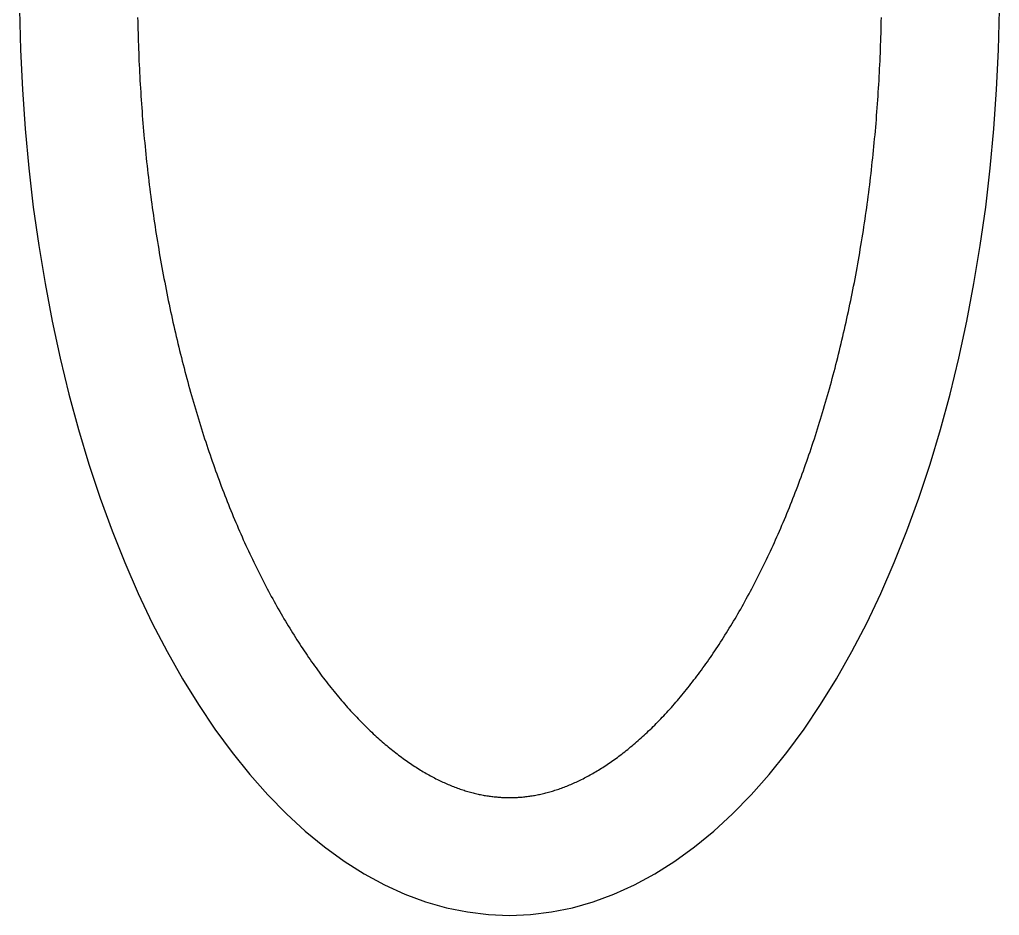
# Model space of a CAD drawing. Extents: x 73.6 to 81.5, y 22.6 to 37.
# Drawn here: x 73.64 to 81.54, y 22.58 to 29.81 of the extents above; entities that cross this region are included whole.
import ezdxf

# ---------------------------------------------------------------- set-up
doc = ezdxf.new("R2010")
doc.units = 0
doc.layers.get('0').update_dxf_attribs({"linetype": 'CONTINUOUS'})

msp = doc.modelspace()

# ---------------------------------------------------------------- linework, layer by layer
at = {"color": 0}
for p, q in [((73.6434, 29.8834), (73.651, 29.5624)), ((81.5336, 29.5624), (81.5412, 29.8834)), ((74.5951, 29.8211), (74.5957, 29.7894)), ((74.5957, 29.7894), (74.5963, 29.7577)), ((80.5885, 29.7573), (80.5891, 29.789)), ((80.5891, 29.789), (80.5898, 29.8207)), ((74.5963, 29.7577), (74.5971, 29.726)), ((74.5971, 29.726), (74.5979, 29.6943)), ((80.5868, 29.6939), (80.5877, 29.7256)), ((80.5877, 29.7256), (80.5885, 29.7573)), ((74.5979, 29.6943), (74.5988, 29.6626)), ((74.5988, 29.6626), (74.5998, 29.6309)), ((74.5998, 29.6309), (74.6009, 29.5992)), ((80.5839, 29.5988), (80.5849, 29.6305)), ((80.5849, 29.6305), (80.5859, 29.6622)), ((80.5859, 29.6622), (80.5868, 29.6939)), ((73.651, 29.5624), (73.6659, 29.2424)), ((74.6009, 29.5992), (74.602, 29.5676)), ((74.602, 29.5676), (74.6032, 29.5359)), ((80.5815, 29.5355), (80.5827, 29.5672)), ((80.5827, 29.5672), (80.5839, 29.5988)), ((81.5187, 29.2424), (81.5336, 29.5624)), ((74.6032, 29.5359), (74.6045, 29.5043)), ((74.6045, 29.5043), (74.6058, 29.4726)), ((74.6058, 29.4726), (74.6072, 29.441)), ((80.5774, 29.4406), (80.5789, 29.4722)), ((80.5789, 29.4722), (80.5802, 29.5039)), ((80.5802, 29.5039), (80.5815, 29.5355)), ((74.6072, 29.441), (74.6088, 29.4094)), ((74.6088, 29.4094), (74.6103, 29.3778)), ((80.5743, 29.3775), (80.5759, 29.409)), ((80.5759, 29.409), (80.5774, 29.4406)), ((74.6103, 29.3778), (74.612, 29.3463)), ((74.612, 29.3463), (74.6137, 29.3147)), ((74.6137, 29.3147), (74.6155, 29.2832)), ((80.5691, 29.2828), (80.5709, 29.3143)), ((80.5709, 29.3143), (80.5726, 29.3459)), ((80.5726, 29.3459), (80.5743, 29.3775)), ((73.6659, 29.2424), (73.688, 28.9239)), ((74.6155, 29.2832), (74.6174, 29.2517)), ((74.6174, 29.2517), (74.6194, 29.2202)), ((80.5652, 29.2198), (80.5672, 29.2513)), ((80.5672, 29.2513), (80.5691, 29.2828)), ((81.4965, 28.9239), (81.5187, 29.2424)), ((74.6194, 29.2202), (74.6214, 29.1887)), ((74.6214, 29.1887), (74.6235, 29.1573)), ((74.6235, 29.1573), (74.6257, 29.1258)), ((80.5588, 29.1254), (80.561, 29.1569)), ((80.561, 29.1569), (80.5632, 29.1883)), ((80.5632, 29.1883), (80.5652, 29.2198)), ((74.6257, 29.1258), (74.6279, 29.0944)), ((74.6279, 29.0944), (74.6303, 29.063)), ((80.5542, 29.0627), (80.5566, 29.094)), ((80.5566, 29.094), (80.5588, 29.1254)), ((74.6303, 29.063), (74.6327, 29.0317)), ((74.6327, 29.0317), (74.6352, 29.0004)), ((74.6352, 29.0004), (74.6377, 28.969)), ((80.5467, 28.9686), (80.5493, 29)), ((80.5493, 29), (80.5518, 29.0313)), ((80.5518, 29.0313), (80.5542, 29.0627)), ((73.688, 28.9239), (73.7174, 28.6075)), ((74.6377, 28.969), (74.6404, 28.9378)), ((74.6404, 28.9378), (74.6431, 28.9065)), ((74.6431, 28.9065), (74.6459, 28.8753)), ((80.5386, 28.8749), (80.5414, 28.9061)), ((80.5414, 28.9061), (80.5441, 28.9374)), ((80.5441, 28.9374), (80.5467, 28.9686)), ((81.4671, 28.6075), (81.4965, 28.9239)), ((74.6459, 28.8753), (74.6487, 28.8441)), ((74.6487, 28.8441), (74.6517, 28.8129)), ((80.5328, 28.8125), (80.5357, 28.8437)), ((80.5357, 28.8437), (80.5386, 28.8749)), ((74.6517, 28.8129), (74.6547, 28.7817)), ((74.6547, 28.7817), (74.6578, 28.7506)), ((74.6578, 28.7506), (74.6609, 28.7196)), ((80.5235, 28.7192), (80.5267, 28.7502)), ((80.5267, 28.7502), (80.5298, 28.7813)), ((80.5298, 28.7813), (80.5328, 28.8125)), ((74.6609, 28.7196), (74.6642, 28.6885)), ((74.6642, 28.6885), (74.6675, 28.6575)), ((80.5169, 28.6571), (80.5203, 28.6881)), ((80.5203, 28.6881), (80.5235, 28.7192)), ((73.7174, 28.6075), (73.7539, 28.2937)), ((74.6675, 28.6575), (74.6709, 28.6265)), ((74.6709, 28.6265), (74.6743, 28.5956)), ((74.6743, 28.5956), (74.6779, 28.5646)), ((80.5066, 28.5642), (80.5101, 28.5952)), ((80.5101, 28.5952), (80.5136, 28.6261)), ((80.5136, 28.6261), (80.5169, 28.6571)), ((81.4306, 28.2937), (81.4671, 28.6075)), ((74.6779, 28.5646), (74.6815, 28.5338)), ((74.6815, 28.5338), (74.6852, 28.5029)), ((80.4993, 28.5025), (80.5029, 28.5334)), ((80.5029, 28.5334), (80.5066, 28.5642)), ((74.6852, 28.5029), (74.689, 28.4721)), ((74.689, 28.4721), (74.6928, 28.4414)), ((74.6928, 28.4414), (74.6967, 28.4106)), ((80.4877, 28.4102), (80.4917, 28.441)), ((80.4917, 28.441), (80.4955, 28.4717)), ((80.4955, 28.4717), (80.4993, 28.5025)), ((74.6967, 28.4106), (74.7007, 28.38)), ((74.7007, 28.38), (74.7048, 28.3493)), ((80.4797, 28.3489), (80.4838, 28.3795)), ((80.4838, 28.3795), (80.4877, 28.4102)), ((73.7539, 28.2937), (73.7976, 27.9832)), ((74.7048, 28.3493), (74.7089, 28.3187)), ((74.7089, 28.3187), (74.7132, 28.2881)), ((74.7132, 28.2881), (74.7174, 28.2576)), ((80.4671, 28.2572), (80.4714, 28.2877)), ((80.4714, 28.2877), (80.4756, 28.3183)), ((80.4756, 28.3183), (80.4797, 28.3489)), ((81.387, 27.9832), (81.4306, 28.2937)), ((74.7174, 28.2576), (74.7218, 28.2272)), ((74.7218, 28.2272), (74.7263, 28.1967)), ((74.7263, 28.1967), (74.7308, 28.1664)), ((80.4538, 28.1659), (80.4583, 28.1963)), ((80.4583, 28.1963), (80.4627, 28.2267)), ((80.4627, 28.2267), (80.4671, 28.2572)), ((74.7308, 28.1664), (74.7354, 28.136)), ((74.7354, 28.136), (74.74, 28.1057)), ((80.4446, 28.1053), (80.4492, 28.1356)), ((80.4492, 28.1356), (80.4538, 28.1659)), ((74.74, 28.1057), (74.7448, 28.0755)), ((74.7448, 28.0755), (74.7496, 28.0453)), ((74.7496, 28.0453), (74.7544, 28.0152)), ((80.4302, 28.0147), (80.435, 28.0449)), ((80.435, 28.0449), (80.4398, 28.0751)), ((80.4398, 28.0751), (80.4446, 28.1053)), ((73.7976, 27.9832), (73.8482, 27.6766)), ((74.7544, 28.0152), (74.7594, 27.9851)), ((74.7594, 27.9851), (74.7644, 27.955)), ((80.4202, 27.9546), (80.4252, 27.9846)), ((80.4252, 27.9846), (80.4302, 28.0147)), ((81.3364, 27.6766), (81.387, 27.9832)), ((74.7644, 27.955), (74.7695, 27.925)), ((74.7695, 27.925), (74.7747, 27.8951)), ((74.7747, 27.8951), (74.7799, 27.8652)), ((80.4048, 27.8647), (80.41, 27.8946)), ((80.41, 27.8946), (80.4151, 27.9246)), ((80.4151, 27.9246), (80.4202, 27.9546)), ((74.7799, 27.8652), (74.7852, 27.8354)), ((74.7852, 27.8354), (74.7906, 27.8056)), ((74.7906, 27.8056), (74.7961, 27.7759)), ((80.3886, 27.7754), (80.3941, 27.8051)), ((80.3941, 27.8051), (80.3995, 27.8349)), ((80.3995, 27.8349), (80.4048, 27.8647)), ((74.7961, 27.7759), (74.8016, 27.7462)), ((74.8016, 27.7462), (74.8072, 27.7166)), ((80.3776, 27.7161), (80.3831, 27.7457)), ((80.3831, 27.7457), (80.3886, 27.7754)), ((73.8482, 27.6766), (73.9057, 27.3743)), ((74.8072, 27.7166), (74.8128, 27.687)), ((74.8128, 27.687), (74.8185, 27.6575)), ((74.8185, 27.6575), (74.8243, 27.6281)), ((80.3604, 27.6276), (80.3662, 27.657)), ((80.3662, 27.657), (80.3719, 27.6865)), ((80.3719, 27.6865), (80.3776, 27.7161)), ((81.2788, 27.3743), (81.3364, 27.6766)), ((74.8243, 27.6281), (74.8302, 27.5987)), ((74.8302, 27.5987), (74.8361, 27.5694)), ((74.8361, 27.5694), (74.8421, 27.5401)), ((80.3426, 27.5396), (80.3486, 27.5689)), ((80.3486, 27.5689), (80.3545, 27.5982)), ((80.3545, 27.5982), (80.3604, 27.6276)), ((74.8421, 27.5401), (74.8482, 27.5109)), ((74.8482, 27.5109), (74.8543, 27.4818)), ((80.3304, 27.4812), (80.3366, 27.5104)), ((80.3366, 27.5104), (80.3426, 27.5396)), ((74.8543, 27.4818), (74.8606, 27.4527)), ((74.8606, 27.4527), (74.8668, 27.4237)), ((74.8668, 27.4237), (74.8732, 27.3947)), ((80.3116, 27.3942), (80.318, 27.4231)), ((80.318, 27.4231), (80.3242, 27.4521)), ((80.3242, 27.4521), (80.3304, 27.4812)), ((73.9057, 27.3743), (73.9701, 27.077)), ((74.8732, 27.3947), (74.8796, 27.3658)), ((74.8796, 27.3658), (74.886, 27.337)), ((74.886, 27.337), (74.8926, 27.3082)), ((80.2922, 27.3077), (80.2988, 27.3364)), ((80.2988, 27.3364), (80.3052, 27.3653)), ((80.3052, 27.3653), (80.3116, 27.3942)), ((81.2145, 27.077), (81.2788, 27.3743)), ((74.8926, 27.3082), (74.8992, 27.2795)), ((74.8992, 27.2795), (74.9058, 27.2509)), ((74.9058, 27.2509), (74.9126, 27.2223)), ((80.2722, 27.2218), (80.279, 27.2504)), ((80.279, 27.2504), (80.2856, 27.279)), ((80.2856, 27.279), (80.2922, 27.3077)), ((74.9126, 27.2223), (74.9194, 27.1939)), ((74.9194, 27.1939), (74.9262, 27.1654)), ((80.2586, 27.1649), (80.2655, 27.1933)), ((80.2655, 27.1933), (80.2722, 27.2218)), ((74.9262, 27.1654), (74.9332, 27.1371)), ((74.9332, 27.1371), (74.9402, 27.1088)), ((74.9402, 27.1088), (74.9472, 27.0806)), ((80.2376, 27.08), (80.2447, 27.1082)), ((80.2447, 27.1082), (80.2517, 27.1365)), ((80.2517, 27.1365), (80.2586, 27.1649)), ((73.9701, 27.077), (74.0411, 26.7853)), ((74.9472, 27.0806), (74.9543, 27.0524)), ((74.9543, 27.0524), (74.9615, 27.0244)), ((74.9615, 27.0244), (74.9688, 26.9964)), ((80.2161, 26.9958), (80.2233, 27.0238)), ((80.2233, 27.0238), (80.2305, 27.0519)), ((80.2305, 27.0519), (80.2376, 27.08)), ((81.1434, 26.7853), (81.2145, 27.077)), ((74.9688, 26.9964), (74.9761, 26.9685)), ((74.9761, 26.9685), (74.9835, 26.9406)), ((74.9835, 26.9406), (74.9909, 26.9128)), ((80.194, 26.9123), (80.2014, 26.94)), ((80.2014, 26.94), (80.2088, 26.9679)), ((80.2088, 26.9679), (80.2161, 26.9958)), ((74.9909, 26.9128), (74.9984, 26.8851)), ((74.9984, 26.8851), (75.0059, 26.8575)), ((75.0059, 26.8575), (75.0136, 26.83)), ((80.1713, 26.8294), (80.1789, 26.857)), ((80.1789, 26.857), (80.1865, 26.8846)), ((80.1865, 26.8846), (80.194, 26.9123)), ((74.0411, 26.7853), (74.1187, 26.4995)), ((75.0136, 26.83), (75.0212, 26.8025)), ((75.0212, 26.8025), (75.029, 26.7751)), ((75.029, 26.7751), (75.0368, 26.7478)), ((80.1481, 26.7473), (80.1559, 26.7746)), ((80.1559, 26.7746), (80.1636, 26.802)), ((80.1636, 26.802), (80.1713, 26.8294)), ((81.0658, 26.4995), (81.1434, 26.7853)), ((75.0368, 26.7478), (75.0447, 26.7206)), ((75.0447, 26.7206), (75.0526, 26.6935)), ((80.1323, 26.6929), (80.1402, 26.72)), ((80.1402, 26.72), (80.1481, 26.7473)), ((75.0526, 26.6935), (75.0606, 26.6664)), ((75.0606, 26.6664), (75.0686, 26.6394)), ((75.0686, 26.6394), (75.0767, 26.6125)), ((80.1081, 26.612), (80.1162, 26.6388)), ((80.1162, 26.6388), (80.1243, 26.6658)), ((80.1243, 26.6658), (80.1323, 26.6929)), ((75.0767, 26.6125), (75.0849, 26.5857)), ((75.0849, 26.5857), (75.0931, 26.559)), ((75.0931, 26.559), (75.1014, 26.5323)), ((80.0834, 26.5318), (80.0917, 26.5584)), ((80.0917, 26.5584), (80.1, 26.5851)), ((80.1, 26.5851), (80.1081, 26.612)), ((74.1187, 26.4995), (74.2027, 26.2204)), ((75.1014, 26.5323), (75.1097, 26.5057)), ((75.1097, 26.5057), (75.1181, 26.4793)), ((75.1181, 26.4793), (75.1266, 26.4529)), ((80.0582, 26.4523), (80.0667, 26.4787)), ((80.0667, 26.4787), (80.0751, 26.5052)), ((80.0751, 26.5052), (80.0834, 26.5318)), ((80.9818, 26.2204), (81.0658, 26.4995)), ((75.1266, 26.4529), (75.1351, 26.4266)), ((75.1351, 26.4266), (75.1437, 26.4004)), ((75.1437, 26.4004), (75.1523, 26.3742)), ((80.0325, 26.3737), (80.0411, 26.3998)), ((80.0411, 26.3998), (80.0497, 26.426)), ((80.0497, 26.426), (80.0582, 26.4523)), ((75.1523, 26.3742), (75.161, 26.3482)), ((75.161, 26.3482), (75.1697, 26.3223)), ((75.1697, 26.3223), (75.1785, 26.2964)), ((80.0062, 26.2959), (80.0151, 26.3217)), ((80.0151, 26.3217), (80.0238, 26.3477)), ((80.0238, 26.3477), (80.0325, 26.3737)), ((75.1785, 26.2964), (75.1874, 26.2706)), ((75.1874, 26.2706), (75.1963, 26.245)), ((75.1963, 26.245), (75.2052, 26.2194)), ((79.9795, 26.2189), (79.9885, 26.2445)), ((79.9885, 26.2445), (79.9974, 26.2701)), ((79.9974, 26.2701), (80.0062, 26.2959)), ((74.2027, 26.2204), (74.293, 25.9483)), ((75.2052, 26.2194), (75.2143, 26.1939)), ((75.2143, 26.1939), (75.2233, 26.1685)), ((75.2233, 26.1685), (75.2325, 26.1432)), ((75.2325, 26.1432), (75.2417, 26.118)), ((79.943, 26.1176), (79.9522, 26.1428)), ((79.9522, 26.1428), (79.9614, 26.168)), ((79.9614, 26.168), (79.9705, 26.1934)), ((79.9705, 26.1934), (79.9795, 26.2189)), ((80.8915, 25.9483), (80.9818, 26.2204)), ((75.2417, 26.118), (75.2509, 26.0929)), ((75.2509, 26.0929), (75.2602, 26.0679)), ((75.2602, 26.0679), (75.2695, 26.043)), ((79.9151, 26.0426), (79.9245, 26.0675)), ((79.9245, 26.0675), (79.9338, 26.0925)), ((79.9338, 26.0925), (79.943, 26.1176)), ((75.2695, 26.043), (75.2789, 26.0182)), ((75.2789, 26.0182), (75.2884, 25.9935)), ((75.2884, 25.9935), (75.2979, 25.9689)), ((79.8867, 25.9685), (79.8962, 25.9931)), ((79.8962, 25.9931), (79.9057, 26.0178)), ((79.9057, 26.0178), (79.9151, 26.0426)), ((74.293, 25.9483), (74.3894, 25.6838)), ((75.2979, 25.9689), (75.3075, 25.9444)), ((75.3075, 25.9444), (75.3171, 25.92)), ((75.3171, 25.92), (75.3267, 25.8957)), ((79.8578, 25.8953), (79.8675, 25.9196)), ((79.8675, 25.9196), (79.8771, 25.944)), ((79.8771, 25.944), (79.8867, 25.9685)), ((80.7951, 25.6838), (80.8915, 25.9483)), ((75.3267, 25.8957), (75.3364, 25.8715)), ((75.3364, 25.8715), (75.3462, 25.8474)), ((75.3462, 25.8474), (75.356, 25.8234)), ((79.8285, 25.823), (79.8383, 25.847)), ((79.8383, 25.847), (79.8481, 25.8711)), ((79.8481, 25.8711), (79.8578, 25.8953)), ((75.356, 25.8234), (75.3659, 25.7995)), ((75.3659, 25.7995), (75.3758, 25.7757)), ((75.3758, 25.7757), (75.3858, 25.752)), ((75.3858, 25.752), (75.3958, 25.7285)), ((79.7886, 25.7282), (79.7986, 25.7517)), ((79.7986, 25.7517), (79.8086, 25.7754)), ((79.8086, 25.7754), (79.8186, 25.7992)), ((79.8186, 25.7992), (79.8285, 25.823)), ((74.3894, 25.6838), (74.4917, 25.4274)), ((75.3958, 25.7285), (75.4059, 25.705)), ((75.4059, 25.705), (75.416, 25.6817)), ((75.416, 25.6817), (75.4262, 25.6584)), ((79.7582, 25.6581), (79.7684, 25.6814)), ((79.7684, 25.6814), (79.7785, 25.7047)), ((79.7785, 25.7047), (79.7886, 25.7282)), ((80.6928, 25.4274), (80.7951, 25.6838)), ((75.4262, 25.6584), (75.4364, 25.6353)), ((75.4364, 25.6353), (75.4467, 25.6122)), ((75.4467, 25.6122), (75.457, 25.5893)), ((75.457, 25.5893), (75.4674, 25.5665)), ((79.717, 25.5663), (79.7274, 25.5891)), ((79.7274, 25.5891), (79.7377, 25.612)), ((79.7377, 25.612), (79.748, 25.635)), ((79.748, 25.635), (79.7582, 25.6581)), ((75.4674, 25.5665), (75.4778, 25.5438)), ((75.4778, 25.5438), (75.4882, 25.5213)), ((75.4882, 25.5213), (75.4987, 25.4988)), ((79.6856, 25.4985), (79.6961, 25.521)), ((79.6961, 25.521), (79.7066, 25.5436)), ((79.7066, 25.5436), (79.717, 25.5663)), ((75.4987, 25.4988), (75.5093, 25.4764)), ((75.5093, 25.4764), (75.5199, 25.4542)), ((75.5199, 25.4542), (75.5305, 25.4321)), ((75.5305, 25.4321), (75.5412, 25.4101)), ((79.6432, 25.4098), (79.6539, 25.4318)), ((79.6539, 25.4318), (79.6645, 25.4539)), ((79.6645, 25.4539), (79.6751, 25.4762)), ((79.6751, 25.4762), (79.6856, 25.4985)), ((74.4917, 25.4274), (74.5997, 25.1796)), ((75.5412, 25.4101), (75.5519, 25.3882)), ((75.5519, 25.3882), (75.5627, 25.3664)), ((75.5627, 25.3664), (75.5735, 25.3447)), ((79.6109, 25.3444), (79.6217, 25.3661)), ((79.6217, 25.3661), (79.6325, 25.3879)), ((79.6325, 25.3879), (79.6432, 25.4098)), ((80.5848, 25.1796), (80.6928, 25.4274)), ((75.5735, 25.3447), (75.5843, 25.3232)), ((75.5843, 25.3232), (75.5952, 25.3018)), ((75.5952, 25.3018), (75.6061, 25.2805)), ((75.6061, 25.2805), (75.6171, 25.2593)), ((79.5674, 25.2589), (79.5783, 25.2801)), ((79.5783, 25.2801), (79.5892, 25.3014)), ((79.5892, 25.3014), (79.6001, 25.3229)), ((79.6001, 25.3229), (79.6109, 25.3444)), ((75.6171, 25.2593), (75.6281, 25.2382)), ((75.6281, 25.2382), (75.6391, 25.2172)), ((75.6391, 25.2172), (75.6502, 25.1964)), ((75.6502, 25.1964), (75.6613, 25.1757)), ((79.5232, 25.1753), (79.5343, 25.196)), ((79.5343, 25.196), (79.5453, 25.2169)), ((79.5453, 25.2169), (79.5564, 25.2378)), ((79.5564, 25.2378), (79.5674, 25.2589)), ((74.5997, 25.1796), (74.7133, 24.9407)), ((75.6613, 25.1757), (75.6725, 25.1551)), ((75.6725, 25.1551), (75.6837, 25.1346)), ((75.6837, 25.1346), (75.6949, 25.1143)), ((79.4896, 25.1138), (79.5009, 25.1342)), ((79.5009, 25.1342), (79.512, 25.1547)), ((79.512, 25.1547), (79.5232, 25.1753)), ((80.4713, 24.9407), (80.5848, 25.1796)), ((75.6949, 25.1143), (75.7061, 25.094)), ((75.7061, 25.094), (75.7174, 25.0739)), ((75.7174, 25.0739), (75.7287, 25.0539)), ((75.7287, 25.0539), (75.7401, 25.0341)), ((79.4445, 25.0336), (79.4558, 25.0534)), ((79.4558, 25.0534), (79.4671, 25.0734)), ((79.4671, 25.0734), (79.4784, 25.0936)), ((79.4784, 25.0936), (79.4896, 25.1138)), ((75.7401, 25.0341), (75.7515, 25.0143)), ((75.7515, 25.0143), (75.7629, 24.9947)), ((75.7629, 24.9947), (75.7743, 24.9752)), ((75.7743, 24.9752), (75.7858, 24.9558)), ((79.3988, 24.9553), (79.4102, 24.9747)), ((79.4102, 24.9747), (79.4217, 24.9942)), ((79.4217, 24.9942), (79.4331, 25.0138)), ((79.4331, 25.0138), (79.4445, 25.0336)), ((74.7133, 24.9407), (74.8321, 24.7113)), ((75.7858, 24.9558), (75.7973, 24.9366)), ((75.7973, 24.9366), (75.8089, 24.9175)), ((75.8089, 24.9175), (75.8204, 24.8985)), ((75.8204, 24.8985), (75.832, 24.8796)), ((75.832, 24.8796), (75.8436, 24.8609)), ((79.341, 24.8603), (79.3526, 24.8791)), ((79.3526, 24.8791), (79.3642, 24.8979)), ((79.3642, 24.8979), (79.3757, 24.9169)), ((79.3757, 24.9169), (79.3873, 24.9361)), ((79.3873, 24.9361), (79.3988, 24.9553)), ((80.3524, 24.7113), (80.4713, 24.9407)), ((75.8436, 24.8609), (75.8553, 24.8423)), ((75.8553, 24.8423), (75.867, 24.8238)), ((75.867, 24.8238), (75.8786, 24.8054)), ((75.8786, 24.8054), (75.8904, 24.7872)), ((79.2942, 24.7866), (79.306, 24.8049)), ((79.306, 24.8049), (79.3177, 24.8232)), ((79.3177, 24.8232), (79.3293, 24.8417)), ((79.3293, 24.8417), (79.341, 24.8603)), ((75.8904, 24.7872), (75.9021, 24.7691)), ((75.9021, 24.7691), (75.9139, 24.7511)), ((75.9139, 24.7511), (75.9257, 24.7333)), ((75.9257, 24.7333), (75.9375, 24.7155)), ((79.2471, 24.715), (79.2589, 24.7327)), ((79.2589, 24.7327), (79.2707, 24.7506)), ((79.2707, 24.7506), (79.2825, 24.7685)), ((79.2825, 24.7685), (79.2942, 24.7866)), ((74.8321, 24.7113), (74.9561, 24.4918)), ((75.9375, 24.7155), (75.9493, 24.698)), ((75.9493, 24.698), (75.9612, 24.6805)), ((75.9612, 24.6805), (75.9731, 24.6632)), ((75.9731, 24.6632), (75.985, 24.646)), ((75.985, 24.646), (75.9969, 24.6289)), ((79.1876, 24.6285), (79.1996, 24.6456)), ((79.1996, 24.6456), (79.2115, 24.6627)), ((79.2115, 24.6627), (79.2234, 24.68)), ((79.2234, 24.68), (79.2352, 24.6975)), ((79.2352, 24.6975), (79.2471, 24.715)), ((80.2285, 24.4918), (80.3524, 24.7113)), ((75.9969, 24.6289), (76.0088, 24.612)), ((76.0088, 24.612), (76.0208, 24.5952)), ((76.0208, 24.5952), (76.0328, 24.5786)), ((76.0328, 24.5786), (76.0448, 24.5621)), ((79.1397, 24.5618), (79.1517, 24.5783)), ((79.1517, 24.5783), (79.1637, 24.5949)), ((79.1637, 24.5949), (79.1757, 24.6116)), ((79.1757, 24.6116), (79.1876, 24.6285)), ((74.9561, 24.4918), (75.0849, 24.2826)), ((76.0448, 24.5621), (76.0568, 24.5457)), ((76.0568, 24.5457), (76.0688, 24.5294)), ((76.0688, 24.5294), (76.0808, 24.5133)), ((76.0808, 24.5133), (76.0929, 24.4973)), ((76.0929, 24.4973), (76.105, 24.4815)), ((79.0794, 24.4813), (79.0915, 24.4971)), ((79.0915, 24.4971), (79.1036, 24.5131)), ((79.1036, 24.5131), (79.1156, 24.5292)), ((79.1156, 24.5292), (79.1277, 24.5454)), ((79.1277, 24.5454), (79.1397, 24.5618)), ((80.0996, 24.2826), (80.2285, 24.4918)), ((76.105, 24.4815), (76.1171, 24.4658)), ((76.1171, 24.4658), (76.1292, 24.4502)), ((76.1292, 24.4502), (76.1413, 24.4347)), ((76.1413, 24.4347), (76.1534, 24.4195)), ((76.1534, 24.4195), (76.1655, 24.4043)), ((76.1655, 24.4043), (76.1777, 24.3893)), ((79.0188, 24.4042), (79.031, 24.4194)), ((79.031, 24.4194), (79.0431, 24.4347)), ((79.0431, 24.4347), (79.0552, 24.4501)), ((79.0552, 24.4501), (79.0673, 24.4656)), ((79.0673, 24.4656), (79.0794, 24.4813)), ((76.1777, 24.3893), (76.1898, 24.3744)), ((76.1898, 24.3744), (76.202, 24.3597)), ((76.202, 24.3597), (76.2142, 24.3451)), ((76.2142, 24.3451), (76.2264, 24.3306)), ((76.2264, 24.3306), (76.2386, 24.3163)), ((78.9458, 24.3163), (78.958, 24.3306)), ((78.958, 24.3306), (78.9701, 24.345)), ((78.9701, 24.345), (78.9823, 24.3596)), ((78.9823, 24.3596), (78.9945, 24.3744)), ((78.9945, 24.3744), (79.0067, 24.3892)), ((79.0067, 24.3892), (79.0188, 24.4042)), ((75.0849, 24.2826), (75.2184, 24.0841)), ((76.2386, 24.3163), (76.2508, 24.3021)), ((76.2508, 24.3021), (76.263, 24.2881)), ((76.263, 24.2881), (76.2752, 24.2742)), ((76.2752, 24.2742), (76.2874, 24.2604)), ((76.2874, 24.2604), (76.2996, 24.2468)), ((76.2996, 24.2468), (76.3118, 24.2334)), ((78.8725, 24.2332), (78.8847, 24.2467)), ((78.8847, 24.2467), (78.897, 24.2604)), ((78.897, 24.2604), (78.9092, 24.2741)), ((78.9092, 24.2741), (78.9214, 24.288)), ((78.9214, 24.288), (78.9336, 24.3021)), ((78.9336, 24.3021), (78.9458, 24.3163)), ((79.9662, 24.0841), (80.0996, 24.2826)), ((76.3118, 24.2334), (76.324, 24.2201)), ((76.324, 24.2201), (76.3362, 24.2069)), ((76.3362, 24.2069), (76.3484, 24.1938)), ((76.3484, 24.1938), (76.3606, 24.181)), ((76.3606, 24.181), (76.3728, 24.1682)), ((76.3728, 24.1682), (76.385, 24.1556)), ((78.7993, 24.1552), (78.8115, 24.1678)), ((78.8115, 24.1678), (78.8237, 24.1806)), ((78.8237, 24.1806), (78.8359, 24.1936)), ((78.8359, 24.1936), (78.8481, 24.2067)), ((78.8481, 24.2067), (78.8603, 24.2199)), ((78.8603, 24.2199), (78.8725, 24.2332)), ((76.385, 24.1556), (76.3972, 24.1431)), ((76.3972, 24.1431), (76.4094, 24.1308)), ((76.4094, 24.1308), (76.4215, 24.1186)), ((76.4215, 24.1186), (76.4337, 24.1065)), ((76.4337, 24.1065), (76.4459, 24.0946)), ((76.4459, 24.0946), (76.458, 24.0828)), ((78.7261, 24.0822), (78.7383, 24.094)), ((78.7383, 24.094), (78.7505, 24.1059)), ((78.7505, 24.1059), (78.7626, 24.118)), ((78.7626, 24.118), (78.7748, 24.1303)), ((78.7748, 24.1303), (78.787, 24.1427)), ((78.787, 24.1427), (78.7993, 24.1552)), ((75.2184, 24.0841), (75.3562, 23.8966)), ((76.458, 24.0828), (76.4702, 24.0712)), ((76.4702, 24.0712), (76.4824, 24.0597)), ((76.4824, 24.0597), (76.4945, 24.0483)), ((76.4945, 24.0483), (76.5066, 24.0371)), ((76.5066, 24.0371), (76.5187, 24.026)), ((76.5187, 24.026), (76.5309, 24.0151)), ((76.5309, 24.0151), (76.543, 24.0042)), ((78.6411, 24.0033), (78.6532, 24.0142)), ((78.6532, 24.0142), (78.6653, 24.0251)), ((78.6653, 24.0251), (78.6774, 24.0363)), ((78.6774, 24.0363), (78.6896, 24.0475)), ((78.6896, 24.0475), (78.7018, 24.0589)), ((78.7018, 24.0589), (78.7139, 24.0705)), ((78.7139, 24.0705), (78.7261, 24.0822)), ((79.8283, 23.8966), (79.9662, 24.0841)), ((76.543, 24.0042), (76.555, 23.9936)), ((76.555, 23.9936), (76.5671, 23.983)), ((76.5671, 23.983), (76.5792, 23.9726)), ((76.5792, 23.9726), (76.5912, 23.9623)), ((76.5912, 23.9623), (76.6033, 23.9522)), ((76.6033, 23.9522), (76.6153, 23.9422)), ((76.6153, 23.9422), (76.6273, 23.9323)), ((76.6273, 23.9323), (76.6393, 23.9226)), ((78.5448, 23.9217), (78.5567, 23.9314)), ((78.5567, 23.9314), (78.5687, 23.9413)), ((78.5687, 23.9413), (78.5807, 23.9513)), ((78.5807, 23.9513), (78.5928, 23.9614)), ((78.5928, 23.9614), (78.6048, 23.9717)), ((78.6048, 23.9717), (78.6169, 23.9821)), ((78.6169, 23.9821), (78.629, 23.9926)), ((78.629, 23.9926), (78.6411, 24.0033)), ((75.3562, 23.8966), (75.4982, 23.7204)), ((76.6393, 23.9226), (76.6512, 23.913)), ((76.6512, 23.913), (76.6632, 23.9035)), ((76.6632, 23.9035), (76.6751, 23.8942)), ((76.6751, 23.8942), (76.6871, 23.885)), ((76.6871, 23.885), (76.6989, 23.8759)), ((76.6989, 23.8759), (76.7108, 23.867)), ((76.7108, 23.867), (76.7227, 23.8582)), ((76.7227, 23.8582), (76.7345, 23.8495)), ((78.4497, 23.8488), (78.4615, 23.8575)), ((78.4615, 23.8575), (78.4733, 23.8662)), ((78.4733, 23.8662), (78.4852, 23.8751)), ((78.4852, 23.8751), (78.497, 23.8842)), ((78.497, 23.8842), (78.5089, 23.8934)), ((78.5089, 23.8934), (78.5209, 23.9027)), ((78.5209, 23.9027), (78.5328, 23.9121)), ((78.5328, 23.9121), (78.5448, 23.9217)), ((79.6863, 23.7204), (79.8283, 23.8966)), ((76.7345, 23.8495), (76.7463, 23.8409)), ((76.7463, 23.8409), (76.7581, 23.8325)), ((76.7581, 23.8325), (76.7699, 23.8243)), ((76.7699, 23.8243), (76.7816, 23.8161)), ((76.7816, 23.8161), (76.7934, 23.8081)), ((76.7934, 23.8081), (76.8051, 23.8002)), ((76.8051, 23.8002), (76.8167, 23.7924)), ((76.8167, 23.7924), (76.8284, 23.7848)), ((76.8284, 23.7848), (76.84, 23.7773)), ((76.84, 23.7773), (76.8516, 23.7699)), ((78.3328, 23.7696), (78.3444, 23.777)), ((78.3444, 23.777), (78.356, 23.7844)), ((78.356, 23.7844), (78.3676, 23.792)), ((78.3676, 23.792), (78.3793, 23.7998)), ((78.3793, 23.7998), (78.3909, 23.8076)), ((78.3909, 23.8076), (78.4026, 23.8156)), ((78.4026, 23.8156), (78.4143, 23.8237)), ((78.4143, 23.8237), (78.4261, 23.8319)), ((78.4261, 23.8319), (78.4379, 23.8403)), ((78.4379, 23.8403), (78.4497, 23.8488)), ((75.4982, 23.7204), (75.6441, 23.556)), ((76.8516, 23.7699), (76.8631, 23.7627)), ((76.8631, 23.7627), (76.8747, 23.7556)), ((76.8747, 23.7556), (76.8862, 23.7486)), ((76.8862, 23.7486), (76.8976, 23.7417)), ((76.8976, 23.7417), (76.9091, 23.735)), ((76.9091, 23.735), (76.9205, 23.7284)), ((76.9205, 23.7284), (76.9319, 23.7219)), ((76.9319, 23.7219), (76.9432, 23.7155)), ((76.9432, 23.7155), (76.9545, 23.7093)), ((76.9545, 23.7093), (76.9658, 23.7032)), ((76.9658, 23.7032), (76.9771, 23.6972)), ((76.9771, 23.6972), (76.9883, 23.6913)), ((78.1962, 23.6914), (78.2075, 23.6972)), ((78.2075, 23.6972), (78.2187, 23.7032)), ((78.2187, 23.7032), (78.23, 23.7093)), ((78.23, 23.7093), (78.2413, 23.7155)), ((78.2413, 23.7155), (78.2526, 23.7218)), ((78.2526, 23.7218), (78.264, 23.7283)), ((78.264, 23.7283), (78.2754, 23.7349)), ((78.2754, 23.7349), (78.2868, 23.7416)), ((78.2868, 23.7416), (78.2983, 23.7484)), ((78.2983, 23.7484), (78.3098, 23.7554)), ((78.3098, 23.7554), (78.3213, 23.7624)), ((78.3213, 23.7624), (78.3328, 23.7696)), ((79.5405, 23.556), (79.6863, 23.7204)), ((76.9883, 23.6913), (76.9995, 23.6856)), ((76.9995, 23.6856), (77.0106, 23.68)), ((77.0106, 23.68), (77.0217, 23.6745)), ((77.0217, 23.6745), (77.0328, 23.6692)), ((77.0328, 23.6692), (77.0438, 23.6639)), ((77.0438, 23.6639), (77.0548, 23.6588)), ((77.0548, 23.6588), (77.0657, 23.6538)), ((77.0657, 23.6538), (77.0766, 23.6489)), ((77.0766, 23.6489), (77.0875, 23.6441)), ((77.0875, 23.6441), (77.0984, 23.6394)), ((77.0984, 23.6394), (77.1092, 23.6349)), ((77.1092, 23.6349), (77.1199, 23.6304)), ((77.1199, 23.6304), (77.1307, 23.6261)), ((77.1307, 23.6261), (77.1414, 23.6219)), ((77.1414, 23.6219), (77.152, 23.6177)), ((77.152, 23.6177), (77.1626, 23.6137)), ((78.0215, 23.6137), (78.0322, 23.6178)), ((78.0322, 23.6178), (78.0429, 23.6219)), ((78.0429, 23.6219), (78.0536, 23.6261)), ((78.0536, 23.6261), (78.0643, 23.6304)), ((78.0643, 23.6304), (78.0751, 23.6349)), ((78.0751, 23.6349), (78.086, 23.6394)), ((78.086, 23.6394), (78.0968, 23.6441)), ((78.0968, 23.6441), (78.1077, 23.6489)), ((78.1077, 23.6489), (78.1187, 23.6538)), ((78.1187, 23.6538), (78.1296, 23.6588)), ((78.1296, 23.6588), (78.1407, 23.6639)), ((78.1407, 23.6639), (78.1517, 23.6692)), ((78.1517, 23.6692), (78.1628, 23.6745)), ((78.1628, 23.6745), (78.1739, 23.68)), ((78.1739, 23.68), (78.1851, 23.6856)), ((78.1851, 23.6856), (78.1962, 23.6914)), ((75.6441, 23.556), (75.7935, 23.4036)), ((77.1626, 23.6137), (77.1732, 23.6098)), ((77.1732, 23.6098), (77.1838, 23.606)), ((77.1838, 23.606), (77.1944, 23.6023)), ((77.1944, 23.6023), (77.2049, 23.5987)), ((77.2049, 23.5987), (77.2153, 23.5952)), ((77.2153, 23.5952), (77.2258, 23.5919)), ((77.2258, 23.5919), (77.2362, 23.5886)), ((77.2362, 23.5886), (77.2466, 23.5854)), ((77.2466, 23.5854), (77.2569, 23.5823)), ((77.2569, 23.5823), (77.2673, 23.5794)), ((77.2673, 23.5794), (77.2776, 23.5765)), ((77.2776, 23.5765), (77.2879, 23.5737)), ((77.2879, 23.5737), (77.2981, 23.571)), ((77.2981, 23.571), (77.3084, 23.5685)), ((77.3084, 23.5685), (77.3186, 23.566)), ((77.3186, 23.566), (77.3288, 23.5636)), ((77.3288, 23.5636), (77.3389, 23.5613)), ((77.3389, 23.5613), (77.3491, 23.5591)), ((77.3491, 23.5591), (77.3592, 23.557)), ((77.3592, 23.557), (77.3693, 23.555)), ((77.3693, 23.555), (77.3794, 23.5531)), ((77.3794, 23.5531), (77.3894, 23.5513)), ((77.3894, 23.5513), (77.3994, 23.5496)), ((77.3994, 23.5496), (77.4095, 23.548)), ((77.4095, 23.548), (77.4195, 23.5464)), ((77.4195, 23.5464), (77.4294, 23.545)), ((77.4294, 23.545), (77.4394, 23.5436)), ((77.4394, 23.5436), (77.4494, 23.5424)), ((77.4494, 23.5424), (77.4593, 23.5412)), ((77.4593, 23.5412), (77.4692, 23.5401)), ((77.4692, 23.5401), (77.4791, 23.5391)), ((77.4791, 23.5391), (77.489, 23.5382)), ((77.489, 23.5382), (77.4989, 23.5373)), ((77.4989, 23.5373), (77.5088, 23.5366)), ((77.5088, 23.5366), (77.5186, 23.5359)), ((77.5186, 23.5359), (77.5284, 23.5353)), ((77.6561, 23.5352), (77.6659, 23.5357)), ((77.6659, 23.5357), (77.6758, 23.5364)), ((77.6758, 23.5364), (77.6857, 23.5371)), ((77.6857, 23.5371), (77.6955, 23.538)), ((77.6955, 23.538), (77.7054, 23.5389)), ((77.7054, 23.5389), (77.7153, 23.5399)), ((77.7153, 23.5399), (77.7252, 23.541)), ((77.7252, 23.541), (77.7352, 23.5422)), ((77.7352, 23.5422), (77.7451, 23.5434)), ((77.7451, 23.5434), (77.7551, 23.5448)), ((77.7551, 23.5448), (77.765, 23.5462)), ((77.765, 23.5462), (77.775, 23.5478)), ((77.775, 23.5478), (77.785, 23.5494)), ((77.785, 23.5494), (77.795, 23.5512)), ((77.795, 23.5512), (77.8051, 23.553)), ((77.8051, 23.553), (77.8151, 23.5549)), ((77.8151, 23.5549), (77.8252, 23.5569)), ((77.8252, 23.5569), (77.8353, 23.559)), ((77.8353, 23.559), (77.8454, 23.5612)), ((77.8454, 23.5612), (77.8556, 23.5635)), ((77.8556, 23.5635), (77.8657, 23.5659)), ((77.8657, 23.5659), (77.8759, 23.5684)), ((77.8759, 23.5684), (77.8861, 23.571)), ((77.8861, 23.571), (77.8964, 23.5737)), ((77.8964, 23.5737), (77.9066, 23.5764)), ((77.9066, 23.5764), (77.9169, 23.5793)), ((77.9169, 23.5793), (77.9273, 23.5823)), ((77.9273, 23.5823), (77.9376, 23.5854)), ((77.9376, 23.5854), (77.948, 23.5886)), ((77.948, 23.5886), (77.9584, 23.5919)), ((77.9584, 23.5919), (77.9688, 23.5953)), ((77.9688, 23.5953), (77.9793, 23.5987)), ((77.9793, 23.5987), (77.9898, 23.6023)), ((77.9898, 23.6023), (78.0003, 23.606)), ((78.0003, 23.606), (78.0109, 23.6098)), ((78.0109, 23.6098), (78.0215, 23.6137)), ((79.391, 23.4036), (79.5405, 23.556)), ((77.5284, 23.5353), (77.5383, 23.5348)), ((77.5383, 23.5348), (77.5481, 23.5344)), ((77.5481, 23.5344), (77.5579, 23.5341)), ((77.5579, 23.5341), (77.5677, 23.5338)), ((77.5677, 23.5338), (77.5775, 23.5336)), ((77.5775, 23.5336), (77.5873, 23.5335)), ((77.5873, 23.5335), (77.5971, 23.5335)), ((77.5971, 23.5335), (77.607, 23.5336)), ((77.607, 23.5336), (77.6168, 23.5337)), ((77.6168, 23.5337), (77.6266, 23.534)), ((77.6266, 23.534), (77.6364, 23.5343)), ((77.6364, 23.5343), (77.6463, 23.5347)), ((77.6463, 23.5347), (77.6561, 23.5352)), ((75.7935, 23.4036), (75.9463, 23.2635)), ((79.2383, 23.2635), (79.391, 23.4036)), ((75.9463, 23.2635), (76.1021, 23.1359)), ((79.0825, 23.1359), (79.2383, 23.2635)), ((76.1021, 23.1359), (76.2606, 23.0211)), ((78.9239, 23.0211), (79.0825, 23.1359)), ((76.2606, 23.0211), (76.4217, 22.9193)), ((78.7629, 22.9193), (78.9239, 23.0211)), ((76.4217, 22.9193), (76.5848, 22.8307)), ((78.5997, 22.8307), (78.7629, 22.9193)), ((76.5848, 22.8307), (76.7499, 22.7555)), ((78.4346, 22.7555), (78.5997, 22.8307)), ((76.7499, 22.7555), (76.9165, 22.6938)), ((78.268, 22.6938), (78.4346, 22.7555)), ((76.9165, 22.6938), (77.0843, 22.6456)), ((78.1002, 22.6456), (78.268, 22.6938)), ((77.0843, 22.6456), (77.2531, 22.6111)), ((77.2531, 22.6111), (77.4225, 22.5905)), ((77.4225, 22.5905), (77.5923, 22.5835)), ((77.5923, 22.5835), (77.762, 22.5905)), ((77.762, 22.5905), (77.9314, 22.6111)), ((77.9314, 22.6111), (78.1002, 22.6456))]:
    msp.add_line(p, q, dxfattribs=at)

doc.saveas('drawing.dxf')
